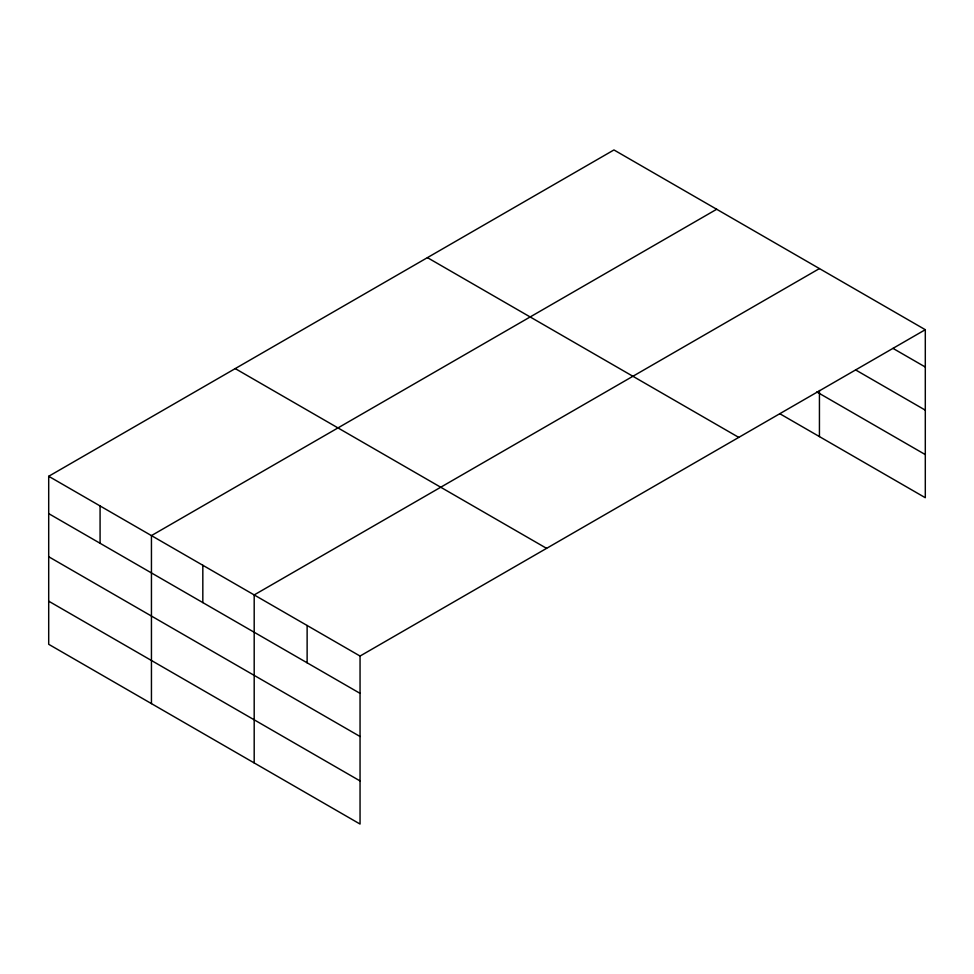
<?xml version="1.0" encoding="UTF-8"?>
<svg xmlns="http://www.w3.org/2000/svg" width="974" height="974" viewBox="0 0 974 974"><rect width="100%" height="100%" fill="white"/><g stroke="black" fill="none" stroke-linecap="round" stroke-linejoin="round"><path stroke-width="1.46" d="M779.918 413.78L925.3 497.714L925.3 329.699L613.949 149.947L48.7 476.286L48.7 644.301L360.051 824.053L360.051 656.05L48.7 476.286M716.694 209.264L151.445 535.603L151.445 703.618M819.438 268.58L254.19 594.931L254.19 762.934M360.051 656.05L925.3 329.699M893.024 348.4L925.3 367.028M855.586 369.901L925.3 410.151M816.809 391.95L925.3 454.59M427.416 257.635L738.767 437.399M235.233 368.598L546.584 548.35M48.7 513.615L360.051 693.366M48.7 556.738L360.051 736.502M48.7 601.177L360.051 780.929M819.438 390.501L819.438 436.596M307.127 625.491L307.127 662.819M202.823 565.273L202.823 602.589M100.079 505.944L100.079 543.273"/></g></svg>
